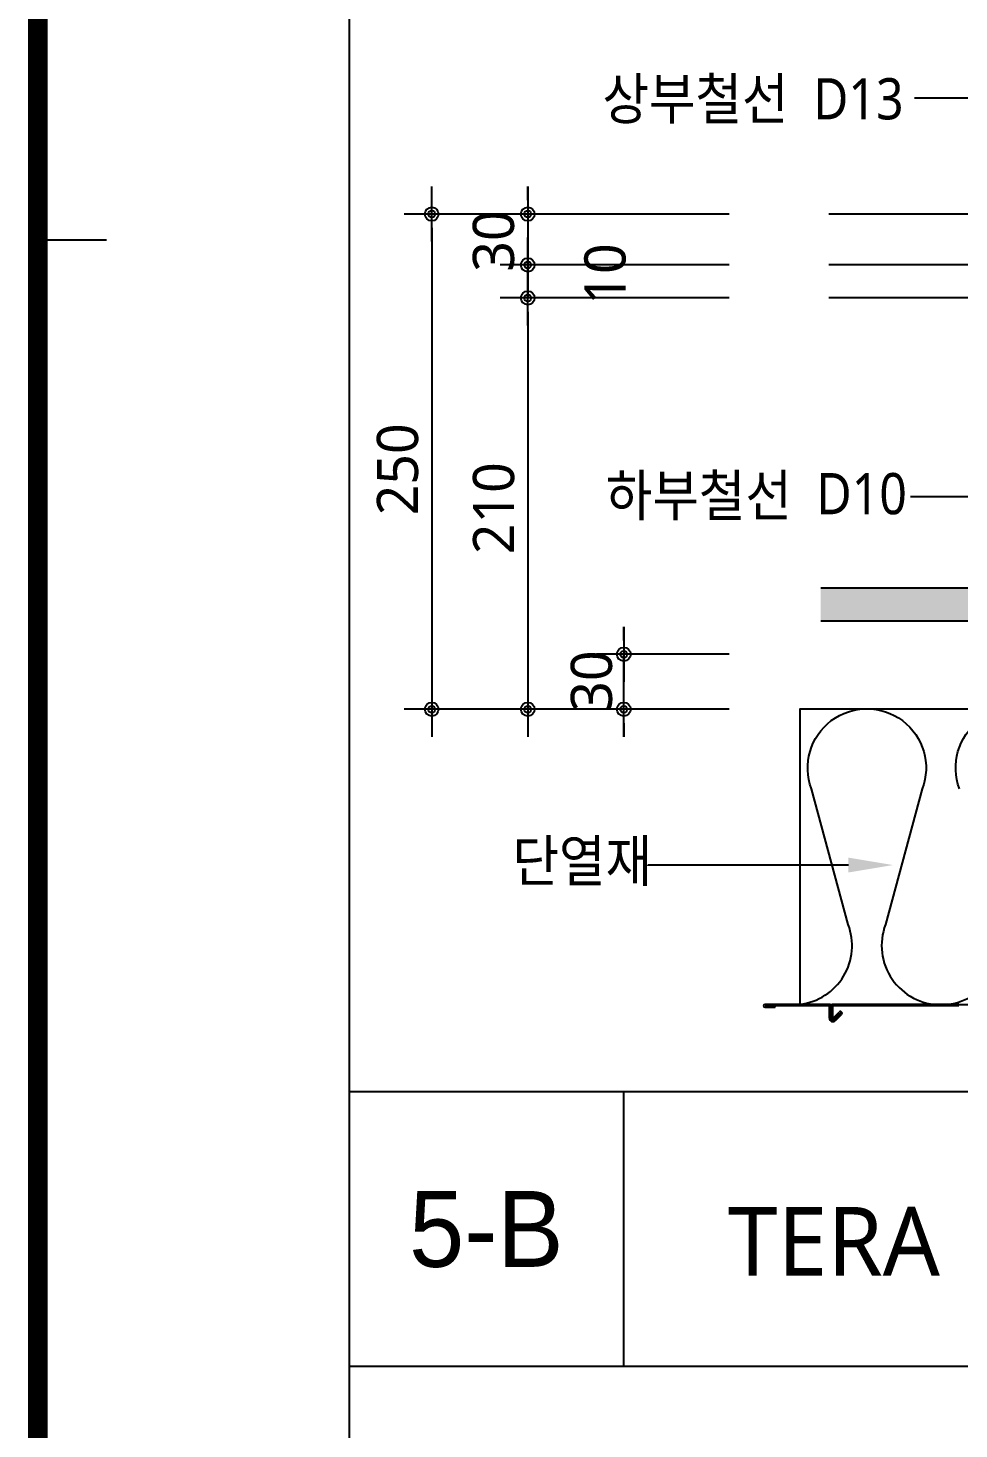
# Model space of a CAD drawing. Extents: x 10983 to 44623, y -18406 to 11294.
# Drawn here: x 19676 to 20354, y 2764 to 3785 of the extents above; entities that cross this region are included whole.
import ezdxf
from ezdxf.enums import TextEntityAlignment as Align

# ---------------------------------------------------------------- set-up
doc = ezdxf.new("R2010")
doc.units = 0
doc.header["$LTSCALE"] = 100
doc.header["$MEASUREMENT"] = 0
doc.layers.get('0').update_dxf_attribs({"linetype": 'CONTINUOUS'})
for name, color, linetype in [('D-TEX3', 9, 'CONTINUOUS'), ('form', 7, 'CONTINUOUS'), ('H', 8, 'CONTINUOUS'), ('INSUL', 8, 'CONTINUOUS'), ('NDS_DCN', 10, 'CONTINUOUS'), ('TEXT', 3, 'CONTINUOUS'), ('TG-TABLE.TEX', 7, 'CONTINUOUS'), ('TXT', 3, 'CONTINUOUS'), ('이름', 7, 'CONTINUOUS')]:
    doc.layers.add(name, color=color, linetype=linetype)
doc.styles.add('H', font='malgun.ttf', dxfattribs={"width": 0.9})
doc.styles.add('VICON TEXT', font='malgun.ttf')
doc.styles.add('돋음', font='Dotum.ttf')
doc.styles.add('맑은고딕', font='malgun.ttf')

# ---------------------------------------------------------------- blocks, each defined once
blk = doc.blocks.new('Deck_Sh03')
at = {"layer": 'form', "color": 30}
blk.add_line((-226.8, 3920.4), (-176.8, 3920.4), dxfattribs=at)
at = {"layer": 'form', "color": 30, "const_width": 14.2}
blk.add_lwpolyline([(-226.8, 5250), (-226.8, -68.2), (7726.8, -68.2), (7726.8, 5250)], close=True, dxfattribs=at)
at = {"layer": 'TG-TABLE.TEX', "color": 3, "ltscale": 0.5, "style": 'VICON TEXT'}
blk.add_attdef('DKTYT', text='', height=100, dxfattribs=at).set_placement((2425.2, 5047), align=Align.RIGHT)
at = {"layer": 'TXT', "ltscale": 0.5, "style": 'VICON TEXT'}
blk.add_attdef('DKTYR', text='', height=45, dxfattribs=at).set_placement((7248.4, 1495), align=Align.RIGHT)
blk = doc.blocks.new('DIMDOT')
at = {"color": 0}
blk.add_line((-2, 0), (2, 0), dxfattribs=at)
for radius in [0.5, 0.25]:
    blk.add_circle((0, 0), radius, dxfattribs=at)
blk = doc.blocks.new('Deck_NDDis_Basic')
at = {"linetype": 'ByBlock'}
for p, q in [((0, 4950), (0, 0)), ((0, 3300), (1676.18251, 3300)), ((0, 3300), (1700, 3300)), ((200, 3300), (200, 3100)), ((0, 3100), (1700, 3100))]:
    blk.add_line(p, q, dxfattribs=at)
at = {"layer": 'INSUL'}
blk.add_lwpolyline([(328.57714, 3363.54307), (1459.51023, 3363.54307), (1459.51023, 3578.46873), (328.57714, 3578.46873)], close=True, dxfattribs=at)
at = {"layer": 'NDS_DCN'}
for p, q in [((1492.03431, 3939.17628), (349.67052, 3939.17628)), ((1492.03431, 3902.10928), (349.67052, 3902.10928)), ((1492.03431, 3878.01573), (349.67052, 3878.01573)), ((349.88052, 3363.54307), (303.16648, 3363.54307)), ((303.16648, 3361.45764), (310.46557, 3361.45764)), ((303.16696, 3362.50034), (310.46605, 3362.50034)), ((310.46557, 3361.45764), (310.46557, 3362.50034)), ((349.88052, 3362.50034), (310.46557, 3362.50034)), ((350.08901, 3353.44655), (350.08901, 3362.2918)), ((351.13177, 3353.44655), (351.13177, 3362.2918)), ((351.34036, 3362.2918), (351.34036, 3353.74148)), ((352.38301, 3362.2918), (352.38301, 3353.74148)), ((444.4555, 3363.54307), (352.5916, 3363.54307)), ((444.4555, 3362.50034), (352.5916, 3362.50034)), ((352.739, 3353.59402), (357.10801, 3357.96298)), ((353.47637, 3352.8567), (357.84528, 3357.22566)), ((353.62386, 3352.41432), (358.14027, 3356.93073)), ((354.36113, 3351.677), (358.87754, 3356.19341))]:
    blk.add_line(p, q, dxfattribs=at)
for centre, radius, start, end in [((303.16648, 3362.50034), 1.04272, 89.9999975, 269.99999567), ((349.88052, 3362.2918), 1.25127, 359.99999499, 89.9999975), ((349.88052, 3362.2918), 0.20854, 0.00000501, 89.9999975), ((352.5916, 3362.2918), 1.25127, 89.9999975, 180), ((352.5916, 3362.2918), 0.20854, 89.9999975, 180), ((357.99277, 3357.07819), 1.25127, 315.00000034, 134.99999875), ((357.99277, 3357.07819), 0.20854, 315.00000034, 134.99999875), ((352.5916, 3353.44655), 2.50254, 180, 315.00000034), ((352.5916, 3353.44655), 1.45981, 180, 315.00000034), ((352.5916, 3353.74148), 1.25127, 180, 315.00000034), ((352.5916, 3353.74148), 0.20854, 180, 315.00000034)]:
    blk.add_arc(centre, radius, start, end, dxfattribs=at)
at = {"layer": '이름'}
for p, q in [((467.93471, 4023.62102), (411.98897, 4023.62159)), ((130.2153, 3949.17628), (130.2153, 3959.17628)), ((277.10962, 3939.17628), (40.2153, 3939.17628)), ((277.10962, 3939.17628), (110.2153, 3939.17628)), ((130.2153, 3939.17628), (130.2153, 3902.10928)), ((60.2153, 3929.17628), (60.2153, 3585.53131)), ((130.2153, 3912.10928), (130.2153, 3922.10928)), ((277.10962, 3902.10928), (110.2153, 3902.10928)), ((277.10962, 3902.10928), (110.2153, 3902.10928)), ((130.2153, 3902.10928), (130.2153, 3878.01573)), ((130.2153, 3892.10928), (130.2153, 3882.10928)), ((277.10962, 3878.01573), (110.2153, 3878.01573)), ((277.10962, 3878.01573), (110.2153, 3878.01573)), ((130.2153, 3868.01573), (130.2153, 3585.53131)), ((130.2153, 3868.01573), (130.2153, 3858.01573)), ((453.82975, 3733.20686), (409.01027, 3733.20731)), ((200.2153, 3628.54674), (200.2153, 3638.54674)), ((277.10962, 3618.54674), (180.2153, 3618.54674)), ((200.2153, 3575.53131), (200.2153, 3618.54674)), ((277.10962, 3578.46873), (40.2153, 3578.46873)), ((277.10962, 3578.46873), (110.2153, 3578.46873)), ((277.10962, 3578.46873), (180.2153, 3578.46873)), ((200.2153, 3568.46873), (200.2153, 3558.46873))]:
    blk.add_line(p, q, dxfattribs=at)
for points in [[(328.57714, 3363.54307, 0.4871714416), (363.73839, 3421.67175), (336.99852, 3520.43674, -1.449197861), (417.64941, 3520.43674), (390.90955, 3421.67175, 0.5248556558), (431.23499, 3363.23221, 0.5248556558), (471.56043, 3421.67175)], [(444.82057, 3520.43674, -1.449197861), (525.47145, 3520.43674)]]:
    blk.add_lwpolyline(points, format="xyb", dxfattribs=at)
at = {"layer": '이름', "extrusion": (0, 0, -1)}
blk.add_lwpolyline([(-363.85485, 3465.00282), (-217.64668, 3465.00282), (-217.64668, 3465.00282)], dxfattribs=at)
blk.add_solid([(-363.85485, 3459.58615), (-396.35485, 3465.00282), (-363.85485, 3470.41949)], dxfattribs=at)
at = {"layer": '이름', "xscale": 10, "yscale": 10, "zscale": 10}
for p, rotation in [((60.2153, 3939.17628), 90), ((130.2153, 3939.17628), 270), ((130.2153, 3902.10928), 90), ((130.2153, 3878.01573), 90), ((200.2153, 3618.54674), 270), ((60.2153, 3578.46873), 270), ((130.2153, 3578.46873), 270), ((200.2153, 3578.46873), 90)]:
    blk.add_blockref('DIMDOT', p, dxfattribs=dict(at, rotation=rotation))
at = {"layer": 'D-TEX3', "style": '돋음'}
for tag, p in [('DK-NM1', (100, 4850)), ('DK-NM2', (100, 3200)), ('DK-NM3', (100, 1550))]:
    blk.add_attdef(tag, text='', height=55.2825, dxfattribs=at).set_placement(p, align=Align.MIDDLE_CENTER)
at = {"layer": 'D-TEX3', "color": 30, "ltscale": 0.5, "style": 'H', "width": 0.9}
for tag, p in [('DTS', (950.46, 4092.53136)), ('TGT', (338.15036, 4008.10602)), ('TGL', (1603.29459, 3971.78399)), ('TGL', (1617.94186, 3972.17132)), ('TGB', (340.63197, 3720.45563))]:
    blk.add_attdef(tag, p, '', height=30, dxfattribs=at)
at = {"layer": 'D-TEX3', "color": 30, "style": 'VICON TEXT'}
for tag, p in [('TC', (120.2153, 3919.47298)), ('DD', (201.48537, 3895.47558)), ('THK', (50.29682, 3753.13846)), ('TGH', (120.29682, 3724.88155)), ('BC', (191.56708, 3598.94352))]:
    blk.add_attdef(tag, text='', height=30, rotation=90, dxfattribs=at).set_placement(p, align=Align.CENTER)
at = {"layer": 'D-TEX3', "color": 30, "linetype": 'ByBlock', "ltscale": 0.5, "style": 'VICON TEXT'}
for tag, p in [('DTS', (775.02404, 2996.85035)), ('CTS', (1025.02404, 2856.67482)), ('CBS', (1028.14934, 1226.77561))]:
    blk.add_attdef(tag, p, '', height=30, dxfattribs=at)
at = {"layer": 'TEXT', "color": 6, "style": '돋음'}
blk.add_attdef('NAME', (578.91348, 4655.39956), '', height=50, dxfattribs=at)
at = {"layer": '이름', "style": 'H', "width": 0.9}
for s, p in [('상부철선', (184.65897, 4008.10602)), ('하부철선', (187.14058, 3719.20544))]:
    blk.add_text(s, height=30, dxfattribs=at).set_placement(p)
blk.add_text('단열재', height=30, dxfattribs=at).set_placement((220.75828, 3467.99288), align=Align.MIDDLE_RIGHT)
blk = doc.blocks.new('Bar_SB01')
at = {"layer": 'H', "true_color": 0xc7c8ca}
h = blk.add_hatch(color=9, dxfattribs=at)
h.dxf.hatch_style = 1
h.paths.add_polyline_path([(1486.1, 3666.7), (1285.1, 3666.7), (1285.1, 3642.6), (1486.1, 3642.6)])
h.paths.add_polyline_path([(1285.1, 3666.7), (1153.2, 3666.7), (1123.9, 3642.6), (1285.1, 3642.6), (1285.1, 3646.7)])
h.paths.add_polyline_path([(1153.2, 3666.7), (993.3, 3666.7), (962.4, 3642.6), (1123.9, 3642.6)])
h.paths.add_polyline_path([(972.4, 3666.7), (952.7, 3666.7), (951.7, 3642.6), (960.5, 3642.6)])
h.paths.add_polyline_path([(952.7, 3666.7), (914.4, 3666.7), (914.4, 3642.6), (951.7, 3642.6)])
h.paths.add_polyline_path([(914.4, 3666.7), (739.7, 3666.7), (729.1, 3642.6), (914.4, 3642.6)])
h.paths.add_polyline_path([(739.7, 3666.7), (729.1, 3666.7), (729.1, 3642.6)], flags=17)
h.paths.add_polyline_path([(729.1, 3666.7), (718.5, 3666.7), (729.1, 3642.6)], flags=17)
h.paths.add_polyline_path([(718.5, 3666.7), (543.7, 3666.7), (543.7, 3642.6), (729.1, 3642.6)])
h.paths.add_polyline_path([(541.8, 3666.7), (530.2, 3666.7), (543.7, 3642.6), (543.7, 3642.6)])
h.paths.add_polyline_path([(543.7, 3666.7), (541.8, 3666.7), (543.7, 3642.6)])
h.paths.add_polyline_path([(530.2, 3666.7), (343.7, 3666.7), (343.7, 3642.6), (543.7, 3642.6)])
h.paths.add_polyline_path([(960.5, 3642.6), (962.4, 3642.6), (993.3, 3666.7), (972.4, 3666.7)])
at = {"layer": 'D-TEX3'}
for p, q in [((1486.1, 3666.7), (343.7, 3666.7)), ((1486.1, 3642.6), (343.7, 3642.6))]:
    blk.add_line(p, q, dxfattribs=at)
at = {"layer": 'D-TEX3', "color": 30, "ltscale": 0.5, "style": 'H', "width": 0.9}
blk.add_attdef('BAS', (1323.4, 3382.7), '', height=30, dxfattribs=at)
at = {"layer": '이름', "color": 30, "ltscale": 0.5, "style": 'VICON TEXT'}
blk.add_attdef('BAS', (740.2, 1296.8), '', height=30, dxfattribs=at)

msp = doc.modelspace()

# ---------------------------------------------------------------- block references
at = {"ltscale": 0.5}
msp.add_blockref('Deck_Sh03', (19910, -290.1), dxfattribs=at)
at = {"layer": 'D-TEX3', "ltscale": 0.5}
msp.add_blockref('Bar_SB01', (19910, -290.1), dxfattribs=at)
at = {"layer": 'NDS_DCN', "ltscale": 0.5}
ref = msp.add_blockref('Deck_NDDis_Basic', (19910, -290.1), dxfattribs=at)
ref.add_attrib('DK-NM2', '5-B', dxfattribs={"layer": 'D-TEX3', "ltscale": 0.5, "height": 55.28, "style": '돋음'}).set_placement((20010, 2909.9), align=Align.MIDDLE_CENTER)
ref.add_attrib('TGH', '210', dxfattribs={"layer": 'D-TEX3', "color": 30, "ltscale": 0.5, "height": 30, "rotation": 90, "style": 'VICON TEXT'}).set_placement((20030.3, 3434.8), align=Align.CENTER)
ref.add_attrib('BC', '30', dxfattribs={"layer": 'D-TEX3', "color": 30, "ltscale": 0.5, "height": 30, "rotation": 90, "style": 'VICON TEXT'}).set_placement((20101.6, 3308.9), align=Align.CENTER)
ref.add_attrib('DD', '10', dxfattribs={"layer": 'D-TEX3', "color": 30, "ltscale": 0.5, "height": 30, "rotation": 90, "style": 'VICON TEXT'}).set_placement((20111.5, 3605.4), align=Align.CENTER)
ref.add_attrib('TC', '30', dxfattribs={"layer": 'D-TEX3', "color": 30, "ltscale": 0.5, "height": 30, "rotation": 90, "style": 'VICON TEXT'}).set_placement((20030.2, 3629.4), align=Align.CENTER)
ref.add_attrib('THK', '250', dxfattribs={"layer": 'D-TEX3', "color": 30, "ltscale": 0.5, "height": 30, "rotation": 90, "style": 'VICON TEXT'}).set_placement((19960.3, 3463.1), align=Align.CENTER)
ref.add_attrib('TGT', 'D13', (20248.2, 3718), dxfattribs={"layer": 'D-TEX3', "color": 30, "ltscale": 0.5, "height": 30, "style": 'H', "width": 0.9})
ref.add_attrib('TGB', 'D10', (20250.6, 3430.4), dxfattribs={"layer": 'D-TEX3', "color": 30, "ltscale": 0.5, "height": 30, "style": 'H', "width": 0.9})

# ---------------------------------------------------------------- texts
at = {"layer": 'D-TEX3', "ltscale": 0.5, "style": '맑은고딕'}
msp.add_text('TERA DECK 상부 배근 상세도', height=50, dxfattribs=at).set_placement((20186, 2875.9))

doc.saveas('drawing.dxf')
